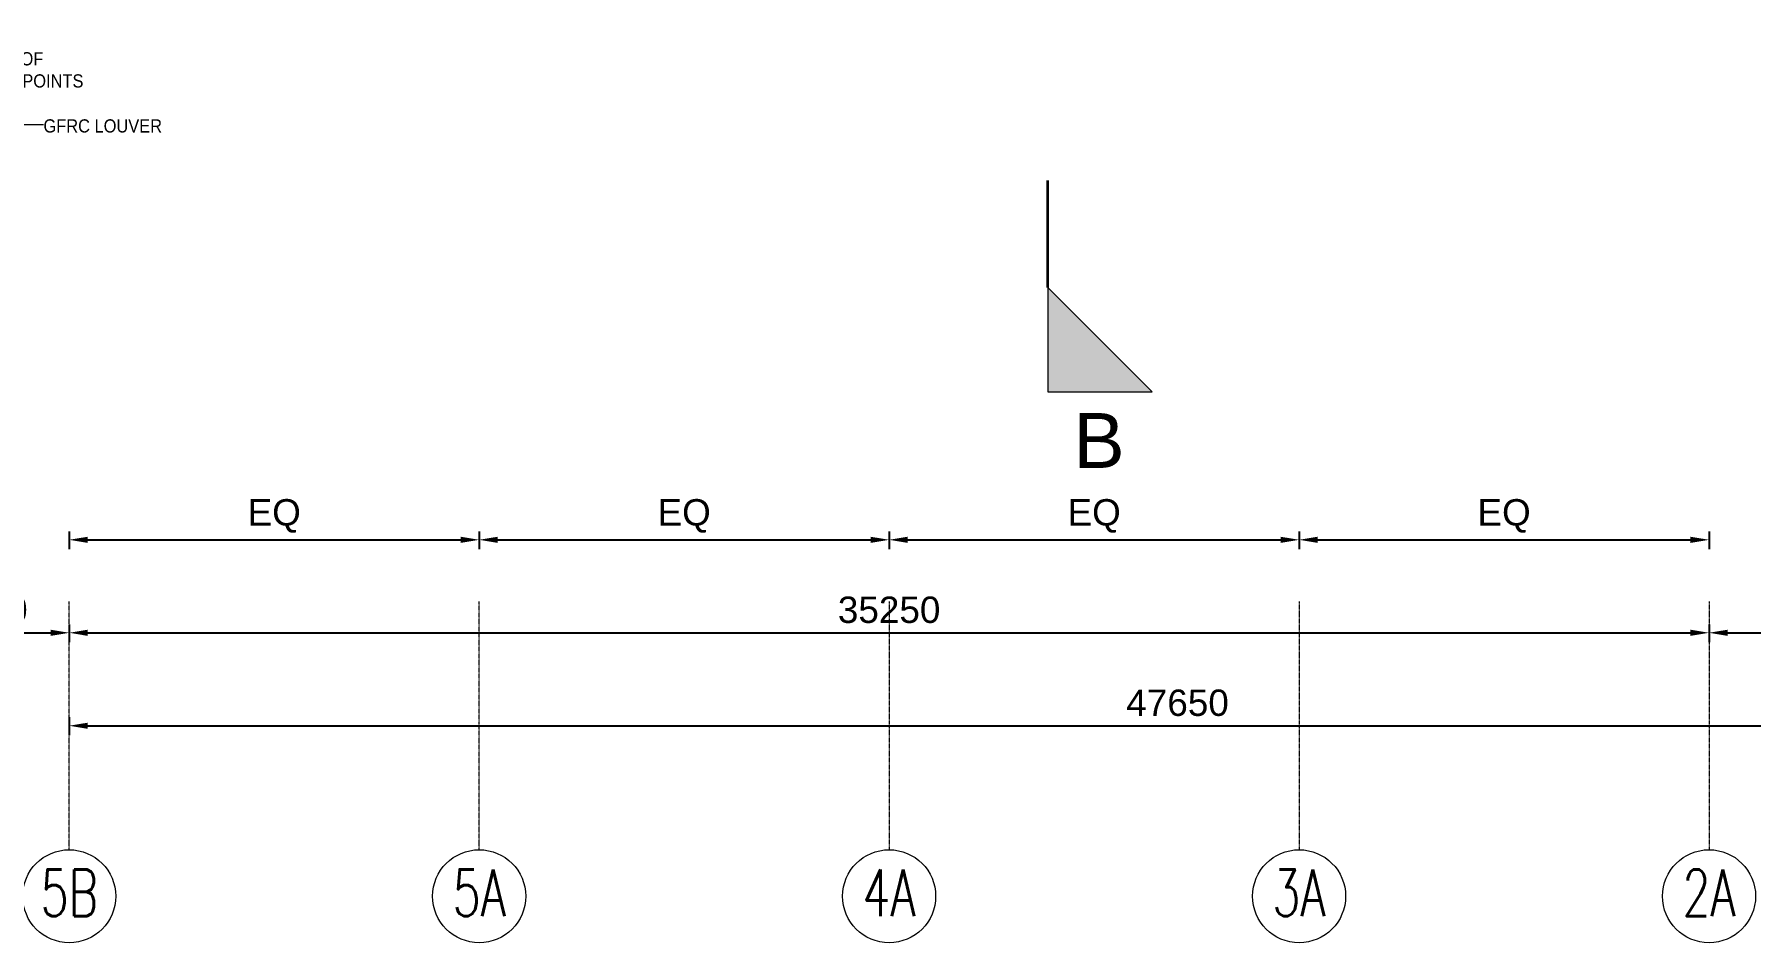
# Model space of a CAD drawing. Header units: millimetres. Extents: x 12827 to 109288, y -12264 to 68487.
# Drawn here: x 39939 to 76834, y -12264 to 7277 of the extents above; entities that cross this region are included whole.
import ezdxf

# ---------------------------------------------------------------- set-up
doc = ezdxf.new("R2010")
doc.units = ezdxf.units.MM
doc.linetypes.add('Grid Line__1_200_', pattern=[10.5, 6, -1.5, 1.5, -1.5])
for name, color, linetype, lineweight in [('A-ANNO-DIMS', 211, 'Continuous', 5), ('A-ANNO-NOTE', 131, 'Continuous', 25), ('A-DETL-GENF', 92, 'Continuous', 20), ('A-DETL-THIN', 151, 'Continuous', 9), ('A-DETL-WIDE', 214, 'Continuous', 35), ('G-ANNO-TEXT', 231, 'Continuous', 5), ('S-GRID', 1, 'Continuous', 5), ('S-GRID-IDEN', 1, 'Continuous', 25)]:
    doc.layers.add(name, color=color, linetype=linetype, lineweight=lineweight)
doc.styles.add('Arial_3', font='arial.ttf', dxfattribs={"height": 1180.239521})
doc.styles.add('RomanS', font='romans__.ttf', dxfattribs={"width": 0.7, "height": 1003.164557})
doc.styles.add('Swis721 BT_2', font='swiss.ttf', dxfattribs={"width": 0.89, "height": 283.821263})
doc.styles.add('Swis721 BT_3', font='swiss.ttf', dxfattribs={"height": 567.642527})
doc.dimstyles.new('DLN_3mm', dxfattribs={"dimscale": 304.8, "dimtxt": 600, "dimasz": 1.312336, "dimexe": 0.656168, "dimexo": 0.0625, "dimgap": 0.656168, "dimtad": 1, "dimdec": 0, "dimzin": 0, "dimdsep": 46, "dimtxsty": 'Swis721 BT_3', "dimsah": 1, "dimcen": 0.09, "dimadec": 0, "dimazin": 0, "dimtfac": 1, "dimtdec": 4, "dimtix": 1, "dimtmove": 0, "dimatfit": 3, "dimfxl": 0.656168, "dimfxlon": 1, "dimtvp": 1, "dimtolj": 1, "dimtzin": 0, "dimarcsym": 2})

# ---------------------------------------------------------------- blocks, each defined once
blk = doc.blocks.new('Grid - Bubble - 10mm-1724413-Copy of 2_F')
at = {"layer": 'A-ANNO-NOTE', "lineweight": 5}
blk.add_circle((0, 0), 5, dxfattribs=at)
blk = doc.blocks.new('DIMBLOCK13-Copy of 2_F')
at = {"layer": 'A-ANNO-DIMS', "color": 0, "lineweight": -2, "transparency": 16777216}
for p, q in [((40689, -5416), (40689, -5797)), ((75939, -5416), (75939, -5797)), ((41089, -5597), (75539, -5597))]:
    blk.add_line(p, q, dxfattribs=at)
at = {"layer": 'A-ANNO-DIMS', "color": 0, "transparency": 16777216}
for points in [[(41089, -5531), (41089, -5664), (40689, -5597)], [(75539, -5531), (75539, -5664), (75939, -5597)]]:
    blk.add_solid(points, dxfattribs=at)
at = {"layer": 'Defpoints', "color": 0, "transparency": 16777216}
for p in [(40689, -5397), (75939, -5397), (75939, -5597)]:
    blk.add_point(p, dxfattribs=at)
at = {"layer": 'A-ANNO-DIMS', "color": 0, "transparency": 16777216, "insert": (58314, -5106), "char_height": 567.6, "width": 2628.57, "attachment_point": 5, "style": 'Swis721 BT_3'}
blk.add_mtext('\\A1;35250', dxfattribs=at)
blk = doc.blocks.new('DIMBLOCK14-Copy of 2_F')
at = {"layer": 'A-ANNO-DIMS', "color": 0, "lineweight": -2, "transparency": 16777216}
for p, q in [((75939, -5416), (75939, -5797)), ((85989, -5416), (85989, -5797)), ((76339, -5597), (85589, -5597))]:
    blk.add_line(p, q, dxfattribs=at)
at = {"layer": 'A-ANNO-DIMS', "color": 0, "transparency": 16777216}
for points in [[(76339, -5531), (76339, -5664), (75939, -5597)], [(85589, -5531), (85589, -5664), (85989, -5597)]]:
    blk.add_solid(points, dxfattribs=at)
at = {"layer": 'Defpoints', "color": 0, "transparency": 16777216}
for p in [(75939, -5397), (85989, -5397), (85989, -5597)]:
    blk.add_point(p, dxfattribs=at)
at = {"layer": 'A-ANNO-DIMS', "color": 0, "transparency": 16777216, "insert": (80964, -5106), "char_height": 567.6, "width": 2628.57, "attachment_point": 5, "style": 'Swis721 BT_3'}
blk.add_mtext('\\A1;10050', dxfattribs=at)
blk = doc.blocks.new('DIMBLOCK16-Copy of 2_F')
at = {"layer": 'A-ANNO-DIMS', "color": 0, "lineweight": -2, "transparency": 16777216}
for p, q in [((40689, -7416), (40689, -7797)), ((41089, -7597), (87939, -7597)), ((88339, -7416), (88339, -7797))]:
    blk.add_line(p, q, dxfattribs=at)
at = {"layer": 'A-ANNO-DIMS', "color": 0, "transparency": 16777216}
for points in [[(41089, -7531), (41089, -7664), (40689, -7597)], [(87939, -7531), (87939, -7664), (88339, -7597)]]:
    blk.add_solid(points, dxfattribs=at)
at = {"layer": 'Defpoints', "color": 0, "transparency": 16777216}
for p in [(40689, -7397), (88339, -7397), (88339, -7597)]:
    blk.add_point(p, dxfattribs=at)
at = {"layer": 'A-ANNO-DIMS', "color": 0, "transparency": 16777216, "insert": (64514, -7106), "char_height": 567.6, "width": 2628.57, "attachment_point": 5, "style": 'Swis721 BT_3'}
blk.add_mtext('\\A1;47650', dxfattribs=at)
blk = doc.blocks.new('DIMBLOCK17-Copy of 2_F')
at = {"layer": 'A-ANNO-DIMS', "color": 0, "lineweight": -2, "transparency": 16777216}
for p, q in [((40689, -3416), (40689, -3797)), ((41089, -3597), (49102, -3597)), ((49502, -3416), (49502, -3797))]:
    blk.add_line(p, q, dxfattribs=at)
at = {"layer": 'A-ANNO-DIMS', "color": 0, "transparency": 16777216}
for points in [[(41089, -3531), (41089, -3664), (40689, -3597)], [(49102, -3531), (49102, -3664), (49502, -3597)]]:
    blk.add_solid(points, dxfattribs=at)
at = {"layer": 'Defpoints', "color": 0, "transparency": 16777216}
for p in [(40689, -3397), (49502, -3397), (49502, -3597)]:
    blk.add_point(p, dxfattribs=at)
at = {"layer": 'A-ANNO-DIMS', "color": 0, "transparency": 16777216, "insert": (45096, -3084), "char_height": 567.6, "width": 1337.14, "attachment_point": 5, "style": 'Swis721 BT_3'}
blk.add_mtext('\\A1;EQ', dxfattribs=at)
blk = doc.blocks.new('DIMBLOCK18-Copy of 2_F')
at = {"layer": 'A-ANNO-DIMS', "color": 0, "lineweight": -2, "transparency": 16777216}
for p, q in [((49502, -3416), (49502, -3797)), ((49902, -3597), (57914, -3597)), ((58314, -3416), (58314, -3797))]:
    blk.add_line(p, q, dxfattribs=at)
at = {"layer": 'A-ANNO-DIMS', "color": 0, "transparency": 16777216}
for points in [[(49902, -3531), (49902, -3664), (49502, -3597)], [(57914, -3531), (57914, -3664), (58314, -3597)]]:
    blk.add_solid(points, dxfattribs=at)
at = {"layer": 'Defpoints', "color": 0, "transparency": 16777216}
for p in [(49502, -3397), (58314, -3397), (58314, -3597)]:
    blk.add_point(p, dxfattribs=at)
at = {"layer": 'A-ANNO-DIMS', "color": 0, "transparency": 16777216, "insert": (53908, -3084), "char_height": 567.6, "width": 1337.14, "attachment_point": 5, "style": 'Swis721 BT_3'}
blk.add_mtext('\\A1;EQ', dxfattribs=at)
blk = doc.blocks.new('DIMBLOCK19-Copy of 2_F')
at = {"layer": 'A-ANNO-DIMS', "color": 0, "lineweight": -2, "transparency": 16777216}
for p, q in [((58314, -3416), (58314, -3797)), ((58714, -3597), (66727, -3597)), ((67127, -3416), (67127, -3797))]:
    blk.add_line(p, q, dxfattribs=at)
at = {"layer": 'A-ANNO-DIMS', "color": 0, "transparency": 16777216}
for points in [[(58714, -3531), (58714, -3664), (58314, -3597)], [(66727, -3531), (66727, -3664), (67127, -3597)]]:
    blk.add_solid(points, dxfattribs=at)
at = {"layer": 'Defpoints', "color": 0, "transparency": 16777216}
for p in [(58314, -3397), (67127, -3397), (67127, -3597)]:
    blk.add_point(p, dxfattribs=at)
at = {"layer": 'A-ANNO-DIMS', "color": 0, "transparency": 16777216, "insert": (62721, -3084), "char_height": 567.6, "width": 1337.14, "attachment_point": 5, "style": 'Swis721 BT_3'}
blk.add_mtext('\\A1;EQ', dxfattribs=at)
blk = doc.blocks.new('DIMBLOCK20-Copy of 2_F')
at = {"layer": 'A-ANNO-DIMS', "color": 0, "lineweight": -2, "transparency": 16777216}
for p, q in [((67127, -3416), (67127, -3797)), ((67527, -3597), (75539, -3597)), ((75939, -3416), (75939, -3797))]:
    blk.add_line(p, q, dxfattribs=at)
at = {"layer": 'A-ANNO-DIMS', "color": 0, "transparency": 16777216}
for points in [[(67527, -3531), (67527, -3664), (67127, -3597)], [(75539, -3531), (75539, -3664), (75939, -3597)]]:
    blk.add_solid(points, dxfattribs=at)
at = {"layer": 'Defpoints', "color": 0, "transparency": 16777216}
for p in [(67127, -3397), (75939, -3397), (75939, -3597)]:
    blk.add_point(p, dxfattribs=at)
at = {"layer": 'A-ANNO-DIMS', "color": 0, "transparency": 16777216, "insert": (71533, -3084), "char_height": 567.6, "width": 1337.14, "attachment_point": 5, "style": 'Swis721 BT_3'}
blk.add_mtext('\\A1;EQ', dxfattribs=at)
blk = doc.blocks.new('DIMBLOCK131-Copy of 2_F')
at = {"layer": 'A-ANNO-DIMS', "color": 0, "lineweight": -2, "transparency": 16777216}
for p, q in [((37139, -5416), (37139, -5797)), ((40689, -5416), (40689, -5797)), ((37539, -5597), (40289, -5597))]:
    blk.add_line(p, q, dxfattribs=at)
at = {"layer": 'A-ANNO-DIMS', "color": 0, "transparency": 16777216}
for points in [[(37539, -5531), (37539, -5664), (37139, -5597)], [(40289, -5531), (40289, -5664), (40689, -5597)]]:
    blk.add_solid(points, dxfattribs=at)
at = {"layer": 'Defpoints', "color": 0, "transparency": 16777216}
for p in [(37139, -5397), (40689, -5397), (40689, -5597)]:
    blk.add_point(p, dxfattribs=at)
at = {"layer": 'A-ANNO-DIMS', "color": 0, "transparency": 16777216, "insert": (38914, -5106), "char_height": 567.6, "width": 2102.86, "attachment_point": 5, "style": 'Swis721 BT_3'}
blk.add_mtext('\\A1;3550', dxfattribs=at)

msp = doc.modelspace()

# ---------------------------------------------------------------- hatches: boundary and pattern name
at = {"layer": 'A-DETL-GENF'}
h = msp.add_hatch(color=7, dxfattribs=at)
h.paths.add_polyline_path([(63966.38843, -412.51454), (61723.03825, 1830.83565), (61723.03825, -412.51454)], flags=0)
h.paths.add_polyline_path([(107376.52498, 12764.60871), (107376.52498, 15007.95889), (105133.1748, 15007.95889)], flags=0)
h.paths.add_polyline_path([(30598.67099, 12764.60871), (32842.02118, 15007.95889), (30598.67099, 15007.95889)], flags=0)
h.paths.add_polyline_path([(107376.52498, 39639.13527), (107376.52498, 41882.48546), (105133.1748, 41882.48546)], flags=0)
h.paths.add_polyline_path([(30598.67099, 39639.13527), (32842.02118, 41882.48546), (30598.67099, 41882.48546)], flags=0)
h.paths.add_polyline_path([(61723.03825, 62831.04325), (63966.38843, 65074.39344), (61723.03825, 65074.39344)], flags=0)

# ---------------------------------------------------------------- linework, layer by layer
at = {"layer": 'A-DETL-THIN'}
for p, q in [((61723.03825, 1830.83565), (61723.03825, -412.51454)), ((63966.38843, -412.51454), (61723.03825, 1830.83565)), ((61723.03825, -412.51454), (63966.38843, -412.51454))]:
    msp.add_line(p, q, dxfattribs=at)
at = {"layer": 'A-DETL-WIDE'}
msp.add_line((61723.03825, 1830.83565), (61723.03825, 4130.83565), dxfattribs=at)
at = {"layer": 'G-ANNO-TEXT', "color": 130}
msp.add_line((37848.52168, 5335.6882), (40135.91888, 5335.6882), dxfattribs=at)
at = {"layer": 'S-GRID', "linetype": 'Grid Line__1_200_'}
for p, q in [((40689.29296, -7567.80626), (40689.29296, -4922.36585)), ((49501.79297, -7567.80626), (49501.79297, -4922.36585)), ((58314.29297, -4922.36585), (58314.29297, -7567.80626)), ((67126.79297, -4922.36585), (67126.79297, -7567.80626)), ((75939.29297, -4922.36585), (75939.29297, -7567.80626)), ((40689.29296, -10264.04667), (40689.29296, -7618.60626)), ((49501.79297, -10264.04667), (49501.79297, -7618.60626)), ((58314.29297, -7618.60626), (58314.29297, -10264.04667)), ((67126.79297, -7618.60626), (67126.79297, -10264.04667)), ((75939.29297, -7618.60626), (75939.29297, -10264.04667))]:
    msp.add_line(p, q, dxfattribs=at)

# ---------------------------------------------------------------- block references
at = {"layer": 'S-GRID-IDEN', "lineweight": 5, "xscale": 199.9999999999999, "yscale": 199.9999999999999, "zscale": 199.9999999999999}
for p in [(40689.29296, -11264.04667), (49501.79297, -11264.04667)]:
    msp.add_blockref('Grid - Bubble - 10mm-1724413-Copy of 2_F', p, dxfattribs=at)
at = {"layer": 'S-GRID-IDEN', "lineweight": 5, "xscale": 199.9999999999999, "yscale": 199.9999999999999, "zscale": 199.9999999999999, "rotation": 180}
for p in [(58314.29297, -11264.04667), (67126.79297, -11264.04667), (75939.29297, -11264.04667)]:
    msp.add_blockref('Grid - Bubble - 10mm-1724413-Copy of 2_F', p, dxfattribs=at)

# ---------------------------------------------------------------- texts
at = {"layer": 'G-ANNO-TEXT', "color": 7, "attachment_point": 1}
for s, insert, char_height, width, line_spacing_factor, style in [('2NOS. OF\\PDRAIN POINTS', (38485.78706, 6892.886), 283.8212635, 2872.8, 1.00667, 'Swis721 BT_2'), ('GFRC LOUVER', (40135.91888, 5448.55709), 283.8212635, 2901.6, 1.00667, 'Swis721 BT_2'), ('\\fArial|b0|i0|c134|p34|;B', (62277.81143, -869.94703), 1180.239521, 1310.4, 0.938532, 'Arial_3')]:
    msp.add_mtext(s, dxfattribs=dict(at, insert=insert, char_height=char_height, width=width, line_spacing_factor=line_spacing_factor, style=style))
at = {"layer": 'S-GRID-IDEN', "lineweight": 5, "char_height": 1003.164557, "attachment_point": 2, "line_spacing_factor": 0.964689, "style": 'RomanS'}
for s, insert, width in [('5B', (40691.97851, -10689.14553), 1776), ('5A', (49504.47851, -10689.14553), 1500), ('4A', (58311.60742, -10687.4574), 1500), ('3A', (67124.10742, -10687.4574), 1500), ('2A', (75936.60742, -10687.4574), 1500)]:
    msp.add_mtext(s, dxfattribs=dict(at, insert=insert, width=width))

# ---------------------------------------------------------------- dimensions: what is measured, and where the dimension line sits
at = {"layer": 'A-ANNO-DIMS'}
for base, p1, p2, picture, middle in [((49501.79297, -3597.3561), (40689.29296, -3397.3561), (49501.79297, -3397.3561), 'DIMBLOCK17-Copy of 2_F', (45095.54296, -3083.66905)), ((58314.29297, -3597.3561), (49501.79297, -3397.3561), (58314.29297, -3397.3561), 'DIMBLOCK18-Copy of 2_F', (53908.04297, -3083.66905)), ((67126.79297, -3597.3561), (58314.29297, -3397.3561), (67126.79297, -3397.3561), 'DIMBLOCK19-Copy of 2_F', (62720.54297, -3083.66905)), ((75939.29297, -3597.3561), (67126.79297, -3397.3561), (75939.29297, -3397.3561), 'DIMBLOCK20-Copy of 2_F', (71533.04297, -3083.66905))]:
    dim = msp.add_linear_dim(base=base, p1=p1, p2=p2, text='EQ', dimstyle='DLN_3mm', override={"dimpost": '<>', "dimfxl": 8812.500002}, dxfattribs=at)
    dim.commit()
    dim.dimension.update_dxf_attribs({"geometry": picture, "text_midpoint": middle})
for base, p1, p2, override, picture, middle in [((40689.29296, -5597.3561), (37139.29302, -5397.3561), (40689.29296, -5397.3561), {"dimpost": '<>', "dimfxl": 3549.999944}, 'DIMBLOCK131-Copy of 2_F', (38914.29299, -5105.63485)), ((75939.29297, -5597.3561), (40689.29296, -5397.3561), (75939.29297, -5397.3561), {"dimpost": '<>', "dimfxl": 35250.000007}, 'DIMBLOCK13-Copy of 2_F', (58314.29297, -5105.63485)), ((85989.29296, -5597.3561), (75939.29297, -5397.3561), (85989.29296, -5397.3561), {"dimpost": '<>', "dimfxl": 10049.999992}, 'DIMBLOCK14-Copy of 2_F', (80964.29297, -5105.63485)), ((88339.29296, -7597.3561), (40689.29296, -7397.3561), (88339.29296, -7397.3561), {"dimpost": '<>', "dimfxl": 47650}, 'DIMBLOCK16-Copy of 2_F', (64514.29296, -7105.63485))]:
    dim = msp.add_linear_dim(base=base, p1=p1, p2=p2, dimstyle='DLN_3mm', override=override, dxfattribs=at)
    dim.commit()
    dim.dimension.update_dxf_attribs({"geometry": picture, "text_midpoint": middle})

doc.saveas('drawing.dxf')
